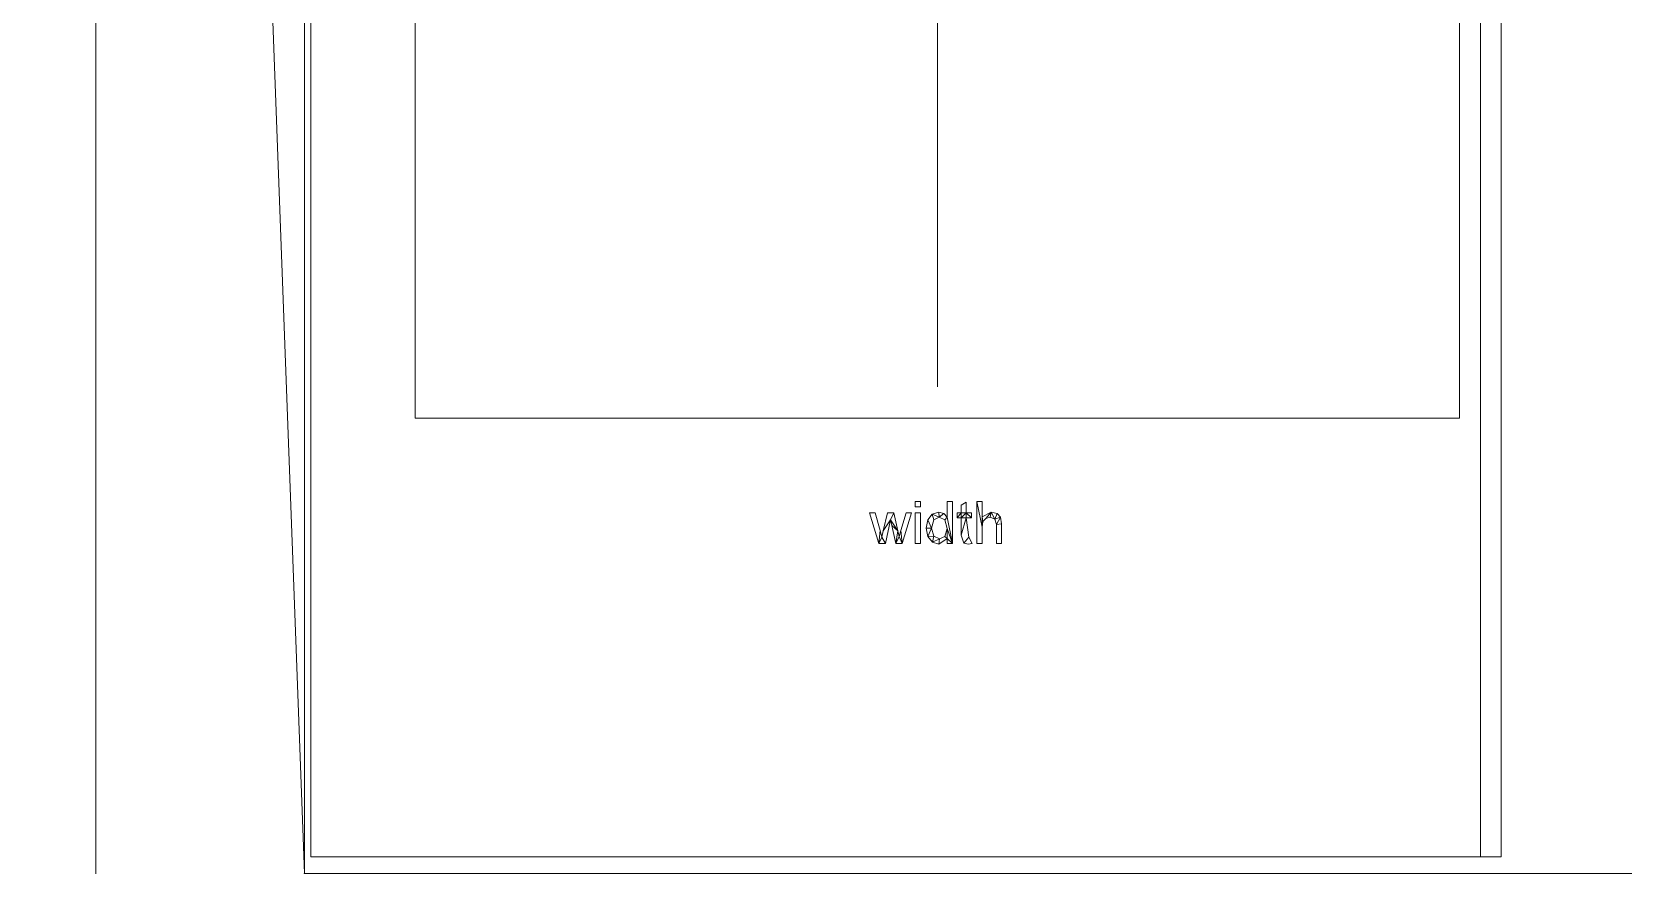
# Model space of a CAD drawing. Header units: millimetres. Extents: x -152400 to 152400, y -152400 to 152400.
# Drawn here: x 296 to 1058, y 4461 to 4860 of the extents above; entities that cross this region are included whole.
import ezdxf

# ---------------------------------------------------------------- set-up
doc = ezdxf.new("R2010")
doc.units = ezdxf.units.MM
for name, color, linetype, lineweight in [('A-FLOR', 192, 'Continuous', 15), ('A-GENM', 13, 'Continuous', 9), ('A-WALL', 113, 'Continuous', 15)]:
    doc.layers.add(name, color=color, linetype=linetype, lineweight=lineweight)

# ---------------------------------------------------------------- blocks, each defined once
blk = doc.blocks.new('db74ce14813eb0d5c54c8992806b22fb846ee34c - db74ce14813eb0d5c54c8992806b22fb846ee34c-2050854-Cover Sheet View')
at = {"layer": 'A-GENM'}
mesh = blk.add_polyface(dxfattribs=at)
corners = [(280, 1085, 870), (-280, 1085, 870), (-280, -1085, 870), (280, -1085, 870)]
mesh.append_faces([[corners[k] for k in face] for face in [(2, 3, 0, 1)]])
mesh = blk.add_polyface(dxfattribs=at)
corners = [(280, 1085), (280, -1085), (-280, -1085), (-280, 1085)]
mesh.append_faces([[corners[k] for k in face] for face in [(1, 2, 3, 0)]])
mesh = blk.add_polyface(dxfattribs=at)
corners = [(-280, -1085, 870), (-280, 1085, 870), (-280, 1085), (-280, -1085)]
mesh.append_faces([[corners[k] for k in face] for face in [(3, 0, 1, 2)]])
mesh = blk.add_polyface(dxfattribs=at)
corners = [(290, -1085, 900), (290, 1085, 900), (-280, 1085, 900), (-280, -1085, 900)]
mesh.append_faces([[corners[k] for k in face] for face in [(2, 3, 0, 1)]])
mesh = blk.add_polyface(dxfattribs=at)
corners = [(290, -1085, 870), (-280, -1085, 870), (-280, 1085, 870), (290, 1085, 870)]
mesh.append_faces([[corners[k] for k in face] for face in [(1, 2, 3, 0)]])
mesh = blk.add_polyface(dxfattribs=at)
corners = [(-280, -1085, 900), (-280, 1085, 900), (-280, 1085, 870), (-280, -1085, 870)]
mesh.append_faces([[corners[k] for k in face] for face in [(0, 1, 2, 3)]])
mesh = blk.add_polyface(dxfattribs=at)
corners = [(280, 1085, 870), (280, -1085, 870), (280, -1085), (280, 1085)]
mesh.append_faces([[corners[k] for k in face] for face in [(3, 0, 1, 2)]])
mesh = blk.add_polyface(dxfattribs=at)
corners = [(290, 1085, 900), (290, -1085, 900), (290, -1085, 870), (290, 1085, 870)]
mesh.append_faces([[corners[k] for k in face] for face in [(0, 1, 2, 3)]])
mesh = blk.add_polyface(dxfattribs=at)
corners = [(280, 0, 870), (280, 0, 80), (280, -1085, 80), (280, -1085, 870)]
mesh.append_faces([[corners[k] for k in face] for face in [(2, 3, 0, 1)]])
mesh = blk.add_polyface(dxfattribs=at)
corners = [(290, -1085, 870), (290, 0, 870), (280, 0, 870), (280, -1085, 870)]
mesh.append_faces([[corners[k] for k in face] for face in [(0, 1, 2, 3)]])
mesh = blk.add_polyface(dxfattribs=at)
corners = [(290, 0, 80), (290, -1085, 80), (280, -1085, 80), (280, 0, 80)]
mesh.append_faces([[corners[k] for k in face] for face in [(0, 1, 2, 3)]])
mesh = blk.add_polyface(dxfattribs=at)
corners = [(290, 0, 870), (290, -1085, 870), (290, -1085, 80), (290, 0, 80)]
mesh.append_faces([[corners[k] for k in face] for face in [(3, 0, 1, 2)]])
mesh = blk.add_polyface(dxfattribs=at)
corners = [(280, -1085, 870), (-280, -1085, 870), (-280, -1085), (280, -1085)]
mesh.append_faces([[corners[k] for k in face] for face in [(0, 1, 2, 3)]])
mesh = blk.add_polyface(dxfattribs=at)
corners = [(290, -1085, 900), (-280, -1085, 900), (-280, -1085, 870), (290, -1085, 870)]
mesh.append_faces([[corners[k] for k in face] for face in [(0, 1, 2, 3)]])
mesh = blk.add_polyface(dxfattribs=at)
corners = [(290, -1085, 80), (290, -1085, 870), (280, -1085, 870), (280, -1085, 80)]
mesh.append_faces([[corners[k] for k in face] for face in [(0, 1, 2, 3)]])
blk = doc.blocks.new('Default_XYZ_box - Default_XYZ_box-2050858-Cover Sheet View')
at = {"layer": 'A-GENM'}
blk.add_line((0, -270), (0, 230), dxfattribs=at)
at = {"layer": 'A-GENM', "transparency": 33554458}
mesh = blk.add_polyface(dxfattribs=at)
corners = [(250, 285, 40), (-250, 285, 40), (-250, -285, 40), (250, -285, 40)]
mesh.append_faces([[corners[k] for k in face] for face in [(2, 3, 0, 1)]])
mesh = blk.add_polyface(dxfattribs=at)
corners = [(250, 285), (250, -285), (-250, -285), (-250, 285)]
mesh.append_faces([[corners[k] for k in face] for face in [(1, 2, 3, 0)]])
mesh = blk.add_polyface(dxfattribs=at)
corners = [(-250, -285, 40), (-250, 285, 40), (-250, 285), (-250, -285)]
mesh.append_faces([[corners[k] for k in face] for face in [(0, 1, 2, 3)]])
mesh = blk.add_polyface(dxfattribs=at)
corners = [(250, 285, 40), (250, -285, 40), (250, -285), (250, 285)]
mesh.append_faces([[corners[k] for k in face] for face in [(0, 1, 2, 3)]])
mesh = blk.add_polyface(dxfattribs=at)
corners = [(250, -285, 40), (-250, -285, 40), (-250, -285), (250, -285)]
mesh.append_faces([[corners[k] for k in face] for face in [(0, 1, 2, 3)]])
at = {"layer": 'A-GENM'}
mesh = blk.add_polyface(dxfattribs=at)
corners = [(-10.67, -327.42, 5), (-8.16, -327.42, 5), (-8.16, -324.91, 5), (-10.67, -324.91, 5), (-10.67, -345, 5), (-8.16, -345, 5), (-8.16, -330.25, 5), (-10.67, -330.25, 5)]
mesh.append_faces([[corners[k] for k in face] for face in [(3, 0, 1, 2), (7, 4, 5, 6)]])
mesh = blk.add_polyface(dxfattribs=at)
corners = [(-10.67, -327.42), (-10.67, -324.91), (-8.16, -324.91), (-8.16, -327.42), (-10.67, -345), (-10.67, -330.25), (-8.16, -330.25), (-8.16, -345)]
mesh.append_faces([[corners[k] for k in face] for face in [(2, 3, 0, 1), (6, 7, 4, 5)]])
mesh = blk.add_polyface(dxfattribs=at)
corners = [(4.71, -345, 5), (7.22, -345, 5), (7.22, -324.91, 5), (4.71, -324.91, 5), (4.71, -332.39, 5), (3.06, -330.62, 5), (0.74, -329.93, 5), (-2.46, -330.89, 5), (-4.62, -333.64, 5), (-5.34, -337.64, 5), (-4.56, -341.63, 5), (-2.36, -344.34, 5), (0.75, -345.31, 5), (4.71, -342.63, 5), (-2.83, -337.63, 5), (-1.77, -333.69, 5), (0.88, -332.44, 5), (3.6, -333.74, 5), (4.71, -337.82, 5), (3.62, -341.57, 5), (0.98, -342.8, 5), (-1.69, -341.51, 5)]
mesh.append_faces([[corners[k] for k in face] for face in [(16, 7, 15)]], dxfattribs={"vtx0": -1, "vtx1": -1})
mesh.append_faces([[corners[k] for k in face] for face in [(14, 9, 10, 21), (11, 20, 21, 10), (15, 7, 8, 14), (14, 8, 9), (20, 11, 12), (13, 19, 20, 12), (17, 4, 5, 16)]], dxfattribs={"vtx0": -1, "vtx2": -1})
mesh.append_faces([[corners[k] for k in face] for face in [(4, 17, 18, 1)]], dxfattribs={"vtx0": -1, "vtx2": -1, "vtx3": -1})
mesh.append_faces([[corners[k] for k in face] for face in [(6, 7, 16, 5)]], dxfattribs={"vtx1": -1, "vtx2": -1})
mesh.append_faces([[corners[k] for k in face] for face in [(18, 19, 13, 1)]], dxfattribs={"vtx1": -1, "vtx2": -1, "vtx3": -1})
mesh.append_faces([[corners[k] for k in face] for face in [(13, 0, 1), (2, 3, 4, 1)]], dxfattribs={"vtx2": -1})
mesh = blk.add_polyface(dxfattribs=at)
corners = [(4.71, -345), (4.71, -342.63), (0.75, -345.31), (-2.36, -344.34), (-4.56, -341.63), (-5.34, -337.64), (-4.62, -333.64), (-2.46, -330.89), (0.74, -329.93), (3.06, -330.62), (4.71, -332.39), (4.71, -324.91), (7.22, -324.91), (7.22, -345), (-2.83, -337.63), (-1.69, -341.51), (0.98, -342.8), (3.62, -341.57), (4.71, -337.82), (3.6, -333.74), (0.88, -332.44), (-1.77, -333.69)]
mesh.append_faces([[corners[k] for k in face] for face in [(18, 1, 17)]], dxfattribs={"vtx0": -1, "vtx1": -1})
mesh.append_faces([[corners[k] for k in face] for face in [(3, 15, 16, 2), (4, 14, 15, 3), (20, 8, 9)]], dxfattribs={"vtx0": -1, "vtx2": -1})
mesh.append_faces([[corners[k] for k in face] for face in [(14, 4, 5, 6)]], dxfattribs={"vtx0": -1, "vtx3": -1})
mesh.append_faces([[corners[k] for k in face] for face in [(18, 19, 10, 13)]], dxfattribs={"vtx1": -1, "vtx2": -1, "vtx3": -1})
mesh.append_faces([[corners[k] for k in face] for face in [(16, 17, 1, 2), (9, 10, 19, 20), (7, 8, 20, 21), (6, 7, 21, 14)]], dxfattribs={"vtx1": -1, "vtx3": -1})
mesh.append_faces([[corners[k] for k in face] for face in [(13, 0, 1, 18)]], dxfattribs={"vtx2": -1, "vtx3": -1})
mesh.append_faces([[corners[k] for k in face] for face in [(10, 11, 12, 13)]], dxfattribs={"vtx3": -1})
mesh = blk.add_polyface(dxfattribs=at)
corners = [(7.22, -324.91, 5), (7.22, -345, 5), (7.22, -345), (7.22, -324.91)]
mesh.append_faces([[corners[k] for k in face] for face in [(0, 1, 2, 3)]])
mesh = blk.add_polyface(dxfattribs=at)
corners = [(15.07, -341.89, 5), (13.81, -332.76, 5), (16.32, -332.76, 5), (16.32, -330.25, 5), (13.81, -330.25, 5), (13.81, -325.18, 5), (11.3, -326.66, 5), (11.3, -330.25, 5), (9.42, -330.25, 5), (9.42, -332.76, 5), (11.3, -332.76, 5), (11.3, -340.95, 5), (12.66, -344.9, 5), (14.76, -345.31, 5), (16.64, -345.07, 5)]
mesh.append_faces([[corners[k] for k in face] for face in [(4, 2, 3)]], dxfattribs={"vtx0": -1})
mesh.append_faces([[corners[k] for k in face] for face in [(11, 1, 10)]], dxfattribs={"vtx0": -1, "vtx1": -1})
mesh.append_faces([[corners[k] for k in face] for face in [(10, 4, 7)]], dxfattribs={"vtx0": -1, "vtx1": -1, "vtx2": -1})
mesh.append_faces([[corners[k] for k in face] for face in [(9, 10, 7, 8)]], dxfattribs={"vtx1": -1})
mesh.append_faces([[corners[k] for k in face] for face in [(1, 2, 4, 10)]], dxfattribs={"vtx1": -1, "vtx2": -1, "vtx3": -1})
mesh.append_faces([[corners[k] for k in face] for face in [(11, 12, 0, 1)]], dxfattribs={"vtx1": -1, "vtx3": -1})
mesh.append_faces([[corners[k] for k in face] for face in [(13, 14, 0, 12)]], dxfattribs={"vtx2": -1})
mesh.append_faces([[corners[k] for k in face] for face in [(4, 5, 6, 7)]], dxfattribs={"vtx3": -1})
mesh = blk.add_polyface(dxfattribs=at)
corners = [(15.07, -341.89), (16.64, -345.07), (14.76, -345.31), (12.66, -344.9), (11.3, -340.95), (11.3, -332.76), (9.42, -332.76), (9.42, -330.25), (11.3, -330.25), (11.3, -326.66), (13.81, -325.18), (13.81, -330.25), (16.32, -330.25), (16.32, -332.76), (13.81, -332.76)]
mesh.append_faces([[corners[k] for k in face] for face in [(8, 6, 7)]], dxfattribs={"vtx0": -1})
mesh.append_faces([[corners[k] for k in face] for face in [(5, 11, 14, 4)]], dxfattribs={"vtx0": -1, "vtx1": -1, "vtx2": -1})
mesh.append_faces([[corners[k] for k in face] for face in [(8, 11, 5, 6)]], dxfattribs={"vtx0": -1, "vtx1": -1, "vtx3": -1})
mesh.append_faces([[corners[k] for k in face] for face in [(4, 14, 0, 3)]], dxfattribs={"vtx0": -1, "vtx2": -1})
mesh.append_faces([[corners[k] for k in face] for face in [(9, 10, 11, 8)]], dxfattribs={"vtx2": -1})
mesh.append_faces([[corners[k] for k in face] for face in [(11, 12, 13, 14), (0, 1, 2, 3)]], dxfattribs={"vtx3": -1})
mesh = blk.add_polyface(dxfattribs=at)
corners = [(18.84, -345, 5), (21.35, -345, 5), (21.35, -337.16, 5), (21.76, -334.52, 5), (23.13, -333, 5), (25.19, -332.44, 5), (27.45, -333.27, 5), (28.25, -335.92, 5), (28.25, -345, 5), (30.76, -345, 5), (30.76, -335.66, 5), (30.25, -332.36, 5), (28.54, -330.58, 5), (25.72, -329.93, 5), (21.35, -332.3, 5), (21.35, -324.91, 5), (18.84, -324.91, 5)]
mesh.append_faces([[corners[k] for k in face] for face in [(5, 13, 4)]], dxfattribs={"vtx0": -1, "vtx1": -1})
mesh.append_faces([[corners[k] for k in face] for face in [(14, 2, 3), (14, 3, 4, 13), (7, 10, 11), (13, 5, 6, 12)]], dxfattribs={"vtx0": -1, "vtx2": -1})
mesh.append_faces([[corners[k] for k in face] for face in [(11, 12, 6, 7)]], dxfattribs={"vtx1": -1, "vtx3": -1})
mesh.append_faces([[corners[k] for k in face] for face in [(0, 1, 2, 16)]], dxfattribs={"vtx2": -1})
mesh.append_faces([[corners[k] for k in face] for face in [(14, 15, 16, 2)]], dxfattribs={"vtx2": -1, "vtx3": -1})
mesh.append_faces([[corners[k] for k in face] for face in [(7, 8, 9, 10)]], dxfattribs={"vtx3": -1})
mesh = blk.add_polyface(dxfattribs=at)
corners = [(18.84, -345), (18.84, -324.91), (21.35, -324.91), (21.35, -332.3), (25.72, -329.93), (28.54, -330.58), (30.25, -332.36), (30.76, -335.66), (30.76, -345), (28.25, -345), (28.25, -335.92), (27.45, -333.27), (25.19, -332.44), (23.13, -333), (21.76, -334.52), (21.35, -337.16), (21.35, -345)]
mesh.append_faces([[corners[k] for k in face] for face in [(10, 7, 8, 9)]], dxfattribs={"vtx0": -1})
mesh.append_faces([[corners[k] for k in face] for face in [(12, 4, 11)]], dxfattribs={"vtx0": -1, "vtx1": -1})
mesh.append_faces([[corners[k] for k in face] for face in [(3, 14, 15), (4, 12, 13)]], dxfattribs={"vtx0": -1, "vtx2": -1})
mesh.append_faces([[corners[k] for k in face] for face in [(5, 6, 11, 4)]], dxfattribs={"vtx1": -1, "vtx2": -1})
mesh.append_faces([[corners[k] for k in face] for face in [(6, 7, 10, 11), (3, 4, 13, 14)]], dxfattribs={"vtx1": -1, "vtx3": -1})
mesh.append_faces([[corners[k] for k in face] for face in [(1, 2, 3, 15)]], dxfattribs={"vtx2": -1, "vtx3": -1})
mesh.append_faces([[corners[k] for k in face] for face in [(15, 16, 0, 1)]], dxfattribs={"vtx3": -1})
mesh = blk.add_polyface(dxfattribs=at)
corners = [(18.84, -345, 5), (18.84, -324.91, 5), (18.84, -324.91), (18.84, -345)]
mesh.append_faces([[corners[k] for k in face] for face in [(0, 1, 2, 3)]])
mesh = blk.add_polyface(dxfattribs=at)
corners = [(-28, -345, 5), (-24.93, -345, 5), (-22.45, -333.65, 5), (-21.89, -336.35, 5), (-19.96, -345, 5), (-16.92, -345, 5), (-12.4, -330.25, 5), (-15.02, -330.25, 5), (-17.57, -338.8, 5), (-18.36, -341.63, 5), (-18.92, -338.94, 5), (-20.93, -330.25, 5), (-23.93, -330.25, 5), (-25.95, -338.97, 5), (-26.58, -341.93, 5), (-27.34, -338.85, 5), (-29.88, -330.25, 5), (-32.49, -330.25, 5)]
mesh.append_faces([[corners[k] for k in face] for face in [(15, 0, 14), (5, 9, 4)]], dxfattribs={"vtx0": -1, "vtx1": -1})
mesh.append_faces([[corners[k] for k in face] for face in [(14, 0, 1)]], dxfattribs={"vtx0": -1, "vtx2": -1})
mesh.append_faces([[corners[k] for k in face] for face in [(12, 13, 2, 11), (3, 4, 10, 2), (8, 9, 5), (10, 11, 2), (9, 10, 4)]], dxfattribs={"vtx1": -1, "vtx2": -1})
mesh.append_faces([[corners[k] for k in face] for face in [(1, 2, 13, 14)]], dxfattribs={"vtx1": -1, "vtx3": -1})
mesh.append_faces([[corners[k] for k in face] for face in [(6, 7, 8, 5)]], dxfattribs={"vtx2": -1})
mesh.append_faces([[corners[k] for k in face] for face in [(15, 16, 17, 0)]], dxfattribs={"vtx3": -1})
mesh = blk.add_polyface(dxfattribs=at)
corners = [(-28, -345), (-32.49, -330.25), (-29.88, -330.25), (-27.34, -338.85), (-26.58, -341.93), (-25.95, -338.97), (-23.93, -330.25), (-20.93, -330.25), (-18.92, -338.94), (-18.36, -341.63), (-17.57, -338.8), (-15.02, -330.25), (-12.4, -330.25), (-16.92, -345), (-19.96, -345), (-21.89, -336.35), (-22.45, -333.65), (-24.93, -345)]
mesh.append_faces([[corners[k] for k in face] for face in [(10, 13, 9), (0, 4, 17)]], dxfattribs={"vtx0": -1, "vtx1": -1})
mesh.append_faces([[corners[k] for k in face] for face in [(9, 13, 14), (8, 15, 16, 7), (17, 4, 5, 16)]], dxfattribs={"vtx0": -1, "vtx2": -1})
mesh.append_faces([[corners[k] for k in face] for face in [(3, 4, 0), (6, 7, 16, 5)]], dxfattribs={"vtx1": -1, "vtx2": -1})
mesh.append_faces([[corners[k] for k in face] for face in [(14, 15, 8, 9)]], dxfattribs={"vtx1": -1, "vtx3": -1})
mesh.append_faces([[corners[k] for k in face] for face in [(1, 2, 3, 0)]], dxfattribs={"vtx2": -1})
mesh.append_faces([[corners[k] for k in face] for face in [(10, 11, 12, 13)]], dxfattribs={"vtx3": -1})
mesh = blk.add_polyface(dxfattribs=at)
corners = [(-28, -345, 5), (-32.49, -330.25, 5), (-32.49, -330.25), (-28, -345)]
mesh.append_faces([[corners[k] for k in face] for face in [(3, 0, 1, 2)]])
mesh = blk.add_polyface(dxfattribs=at)
corners = [(-25.95, -338.97, 5), (-23.93, -330.25, 5), (-23.93, -330.25), (-25.95, -338.97)]
mesh.append_faces([[corners[k] for k in face] for face in [(3, 0, 1, 2)]])
mesh = blk.add_polyface(dxfattribs=at)
corners = [(-22.45, -333.65, 5), (-24.93, -345, 5), (-24.93, -345), (-22.45, -333.65)]
mesh.append_faces([[corners[k] for k in face] for face in [(3, 0, 1, 2)]])
mesh = blk.add_polyface(dxfattribs=at)
corners = [(-17.57, -338.8, 5), (-15.02, -330.25, 5), (-15.02, -330.25), (-17.57, -338.8)]
mesh.append_faces([[corners[k] for k in face] for face in [(3, 0, 1, 2)]])
mesh = blk.add_polyface(dxfattribs=at)
corners = [(-12.4, -330.25, 5), (-16.92, -345, 5), (-16.92, -345), (-12.4, -330.25)]
mesh.append_faces([[corners[k] for k in face] for face in [(0, 1, 2, 3)]])
mesh = blk.add_polyface(dxfattribs=at)
corners = [(-10.67, -345, 5), (-10.67, -330.25, 5), (-10.67, -330.25), (-10.67, -345)]
mesh.append_faces([[corners[k] for k in face] for face in [(0, 1, 2, 3)]])
mesh = blk.add_polyface(dxfattribs=at)
corners = [(-8.16, -330.25, 5), (-8.16, -345, 5), (-8.16, -345), (-8.16, -330.25)]
mesh.append_faces([[corners[k] for k in face] for face in [(0, 1, 2, 3)]])

msp = doc.modelspace()

# ---------------------------------------------------------------- block references
at = {"layer": 'A-GENM'}
for name, p in [('db74ce14813eb0d5c54c8992806b22fb846ee34c - db74ce14813eb0d5c54c8992806b22fb846ee34c-2050854-Cover Sheet View', (710, 5550)), ('Default_XYZ_box - Default_XYZ_box-2050858-Cover Sheet View', (730, 4960, 900))]:
    msp.add_blockref(name, p, dxfattribs=at)

# ---------------------------------------------------------------- meshes
at = {"layer": 'A-FLOR', "lineweight": 18}
mesh = msp.add_polyface(dxfattribs=at)
corners = [(-1339, 7145), (327, 7145), (327, 2604), (-1339, 2604)]
mesh.append_faces([[corners[k] for k in face] for face in [(2, 3, 0, 1)]])
mesh = msp.add_polyface(dxfattribs=at)
corners = [(-1339, 7145, 1), (-1339, 2604, 1), (327, 2604, 1), (327, 7145, 1)]
mesh.append_faces([[corners[k] for k in face] for face in [(1, 2, 3, 0)]])
mesh = msp.add_polyface(dxfattribs=at)
corners = [(327, 2604), (327, 7145), (327, 7145, 1), (327, 2604, 1)]
mesh.append_faces([[corners[k] for k in face] for face in [(0, 1, 2, 3)]])
mesh = msp.add_polyface(dxfattribs=at)
corners = [(427, 7145), (3741, 7145), (3741, 4457), (427, 4457)]
mesh.append_faces([[corners[k] for k in face] for face in [(3, 0, 1, 2)]])
mesh = msp.add_polyface(dxfattribs=at)
corners = [(427, 7145, 1), (427, 4457, 1), (3741, 4457, 1), (3741, 7145, 1)]
mesh.append_faces([[corners[k] for k in face] for face in [(2, 3, 0, 1)]])
mesh = msp.add_polyface(dxfattribs=at)
corners = [(427, 7145), (427, 4457), (427, 4457, 1), (427, 7145, 1)]
mesh.append_faces([[corners[k] for k in face] for face in [(0, 1, 2, 3)]])
at = {"layer": 'A-WALL', "lineweight": 18}
mesh = msp.add_polyface(dxfattribs=at)
corners = [(327, 4307), (327, 4307, 2580), (327, 7145, 2580), (327, 7145)]
mesh.append_faces([[corners[k] for k in face] for face in [(1, 2, 3, 0)]])
mesh = msp.add_polyface(dxfattribs=at)
corners = [(427, 7145), (427, 4457), (427, 4307), (327, 4307), (327, 7145)]
mesh.append_faces([[corners[k] for k in face] for face in [(1, 4, 0)]], dxfattribs={"vtx0": -1})
mesh.append_faces([[corners[k] for k in face] for face in [(3, 4, 1, 2)]], dxfattribs={"vtx1": -1})
mesh = msp.add_polyface(dxfattribs=at)
corners = [(427, 4307, 2580), (427, 4457, 2580), (427, 7145, 2580), (327, 7145, 2580), (327, 4307, 2580)]
mesh.append_faces([[corners[k] for k in face] for face in [(1, 4, 0)]], dxfattribs={"vtx0": -1})
mesh.append_faces([[corners[k] for k in face] for face in [(3, 4, 1, 2)]], dxfattribs={"vtx1": -1})
mesh = msp.add_polyface(dxfattribs=at)
corners = [(427, 4307), (427, 4457), (427, 7145), (427, 7145, 2580), (427, 4457, 2580), (427, 4307, 2580)]
mesh.append_faces([[corners[k] for k in face] for face in [(4, 5, 0, 1), (1, 2, 3, 4)]], dxfattribs={"vtx3": -1})

doc.saveas('drawing.dxf')
